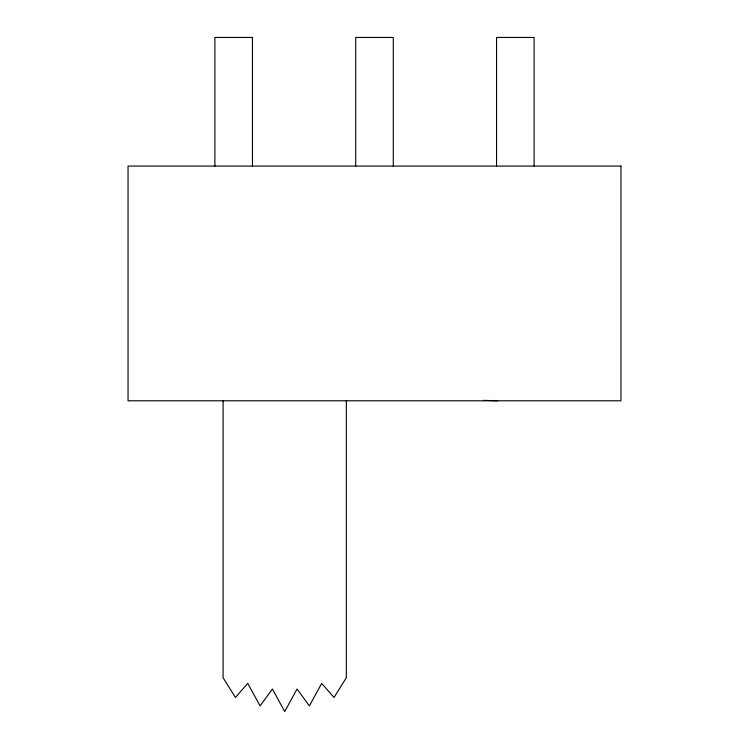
<?xml version="1.0" encoding="UTF-8"?>
<svg xmlns="http://www.w3.org/2000/svg" width="749" height="749" viewBox="0 0 749 749"><rect width="100%" height="100%" fill="white"/><g stroke="black" fill="none" stroke-linecap="round" stroke-linejoin="round"><path stroke-width="1.12" d="M483.751 400.359L497.729 400.79M534.103 166.072L534.103 37.45L496.55 37.45L496.55 166.072M393.281 166.072L393.281 37.45L355.719 37.45L355.719 166.072M346.338 400.743L346.338 677.751L334.007 697.469L321.686 683.388L309.365 705.914L297.044 689.014L284.723 711.55L272.402 689.014L260.081 705.914L247.75 683.388L235.429 697.469L223.108 677.751L223.108 400.771M252.45 166.072L252.45 37.45L214.897 37.45L214.897 166.072M620.949 166.072L128.051 166.072L128.051 400.79L620.949 400.79L620.949 166.072"/></g></svg>
